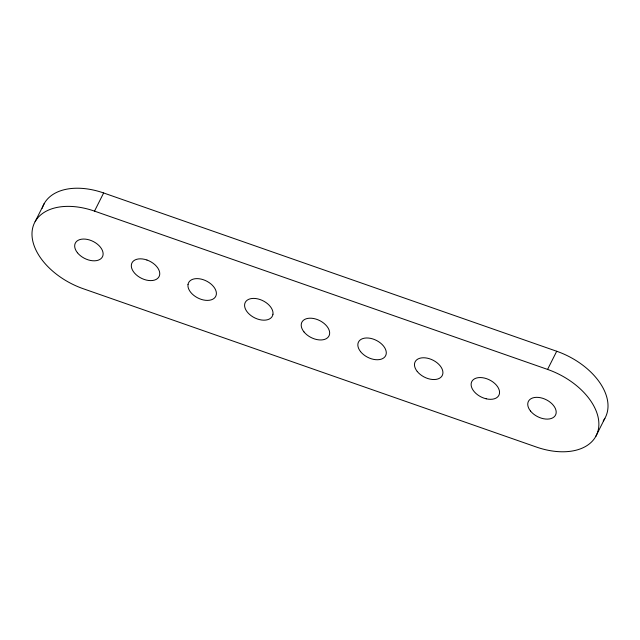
<?xml version="1.0" encoding="UTF-8"?>
<svg xmlns="http://www.w3.org/2000/svg" width="640" height="640" viewBox="0 0 640 640"><rect width="100%" height="100%" fill="white"/><g stroke="black" fill="none" stroke-linecap="round" stroke-linejoin="round"><path stroke-width="0.96" d="M35.136 221.632L44.272 203.472M94.512 211.12L547.576 369.416A60.768 37.992 26.7 0 1 598.6 428.008A60.768 37.992 26.7 0 1 536.36 447.032L83.288 288.744A60.768 37.992 26.7 0 1 32.264 230.144A60.768 37.992 26.7 0 1 94.512 211.12L103.64 192.968L556.712 351.256A60.768 37.992 26.7 0 1 603.232 420.88M547.576 369.416L556.712 351.256M595.728 436.528L604.864 418.368M42.224 208.28A60.768 37.992 26.7 0 1 103.64 192.968M188.008 284.56L187.96 286.136A15.192 9.496 26.7 0 0 207.344 300.4L209.352 300.264A15.192 9.496 26.7 0 0 215.928 295.912L216.328 294.456A15.192 9.496 26.7 0 0 199.128 278.752L196.992 278.616A15.192 9.496 26.7 0 0 188.008 284.56M272.96 314.24L272.568 315.696A15.192 9.496 26.7 0 1 257.4 318.992L255.2 318.104A15.192 9.496 26.7 0 1 244.576 305.12A15.192 9.496 26.7 0 1 255.76 298.536L257.968 298.936A15.192 9.496 26.7 0 1 272.96 314.24M146.936 260.016L144.704 259.36A15.192 9.496 26.7 0 0 131.376 264.776A15.192 9.496 26.7 0 0 141.936 278.528L144.128 279.424A15.192 9.496 26.7 0 0 159.688 274.664A15.192 9.496 26.7 0 0 146.936 260.016M486.168 398.792L483.936 398.144A15.192 9.496 26.7 0 1 471.176 383.488A15.192 9.496 26.7 0 1 486.736 378.736L488.936 379.632A15.192 9.496 26.7 0 1 499.496 393.384A15.192 9.496 26.7 0 1 486.168 398.792M417.24 371.472A15.192 9.496 26.7 0 0 441.736 376.352A15.192 9.496 26.7 0 0 427.128 358.136A15.192 9.496 26.7 0 0 417.24 371.472M303.976 331.896A15.192 9.496 26.7 0 0 328.464 336.784A15.192 9.496 26.7 0 0 313.864 318.56A15.192 9.496 26.7 0 0 303.976 331.896M360.608 351.68A15.192 9.496 26.7 0 0 385.096 356.568A15.192 9.496 26.7 0 0 370.496 338.344A15.192 9.496 26.7 0 0 360.608 351.68M77.44 252.752A15.192 9.496 26.7 0 0 101.928 257.64A15.192 9.496 26.7 0 0 87.328 239.416A15.192 9.496 26.7 0 0 77.44 252.752M530.512 411.04A15.192 9.496 26.7 0 0 555 415.928A15.192 9.496 26.7 0 0 540.4 397.704A15.192 9.496 26.7 0 0 530.512 411.04"/></g></svg>
